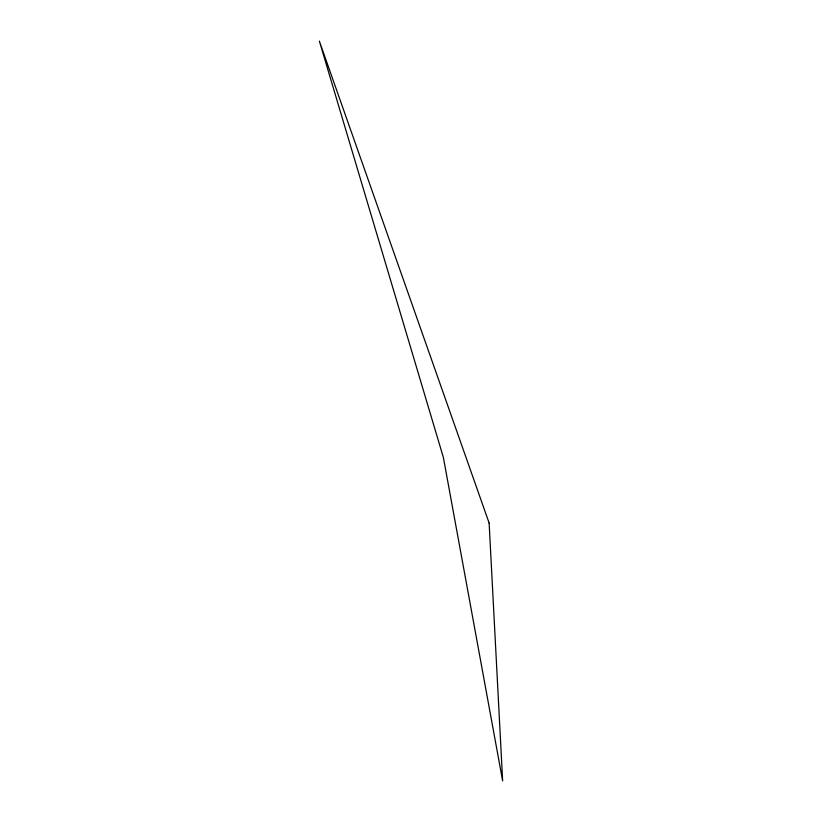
<?xml version="1.0" encoding="UTF-8"?>
<svg xmlns="http://www.w3.org/2000/svg" width="822" height="822" viewBox="0 0 822 822"><rect width="100%" height="100%" fill="white"/><g stroke="black" fill="none" stroke-linecap="round" stroke-linejoin="round"><path stroke-width="1.23" d="M489.131 523.049L319.357 41.1L443.366 457.412L502.643 780.9L489.131 523.049"/></g></svg>
